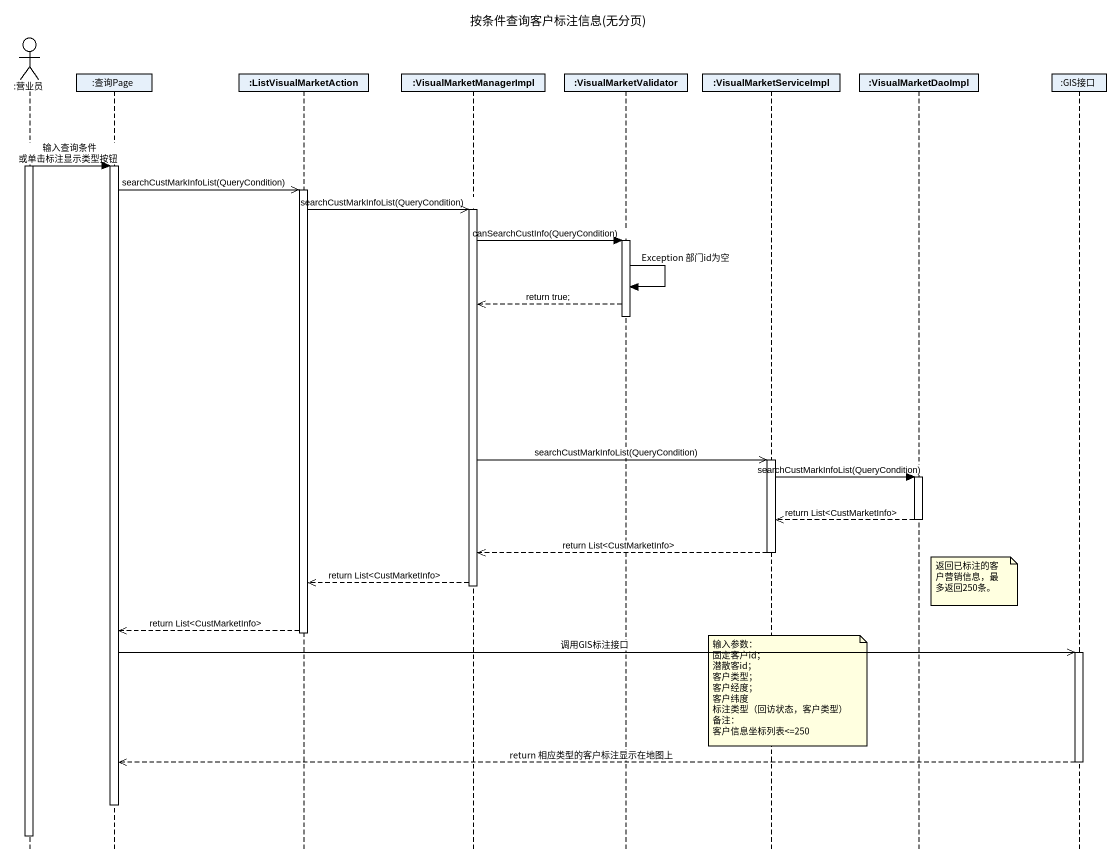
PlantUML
@startuml
title 按条件查询客户标注信息(无分页)
hide footbox
actor ":营业员" as 营业员
participant ":查询Page" as 查询Page
participant ":ListVisualMarketAction" as ListVisualMarketAction
participant ":VisualMarketManagerImpl" as VisualMarketManagerImpl
participant ":VisualMarketValidator" as VisualMarketValidator
participant ":VisualMarketServiceImpl" as VisualMarketServiceImpl
participant ":VisualMarketDaoImpl" as VisualMarketDaoImpl
participant ":GIS接口" as GIS接口

activate 营业员
营业员 -> 查询Page : 输入查询条件 或单击标注显示类型按钮
activate 查询Page
查询Page ->> ListVisualMarketAction : searchCustMarkInfoList(QueryCondition)
activate ListVisualMarketAction
ListVisualMarketAction ->> VisualMarketManagerImpl : searchCustMarkInfoList(QueryCondition)
activate VisualMarketManagerImpl
VisualMarketManagerImpl -> VisualMarketValidator : canSearchCustInfo(QueryCondition)
activate VisualMarketValidator
VisualMarketValidator -> VisualMarketValidator : Exception 部门id为空
VisualMarketValidator -->> VisualMarketManagerImpl : return true;
deactivate VisualMarketValidator
VisualMarketManagerImpl ->> VisualMarketServiceImpl : searchCustMarkInfoList(QueryCondition)
activate VisualMarketServiceImpl
VisualMarketServiceImpl -> VisualMarketDaoImpl : searchCustMarkInfoList(QueryCondition)
activate VisualMarketDaoImpl
VisualMarketDaoImpl -->> VisualMarketServiceImpl : return List<CustMarketInfo>
deactivate VisualMarketDaoImpl
VisualMarketServiceImpl -->> VisualMarketManagerImpl : return List<CustMarketInfo>
deactivate VisualMarketServiceImpl
note right of VisualMarketDaoImpl : 返回已标注的客户营销信息，最多返回250条。
VisualMarketManagerImpl -->> ListVisualMarketAction : return List<CustMarketInfo>
deactivate VisualMarketManagerImpl
ListVisualMarketAction -->> 查询Page : return List<CustMarketInfo>
deactivate ListVisualMarketAction
查询Page ->> GIS接口 : 调用GIS标注接口
activate GIS接口
note over VisualMarketServiceImpl
  输入参数：
  固定客户id；
  潜散客id；
  客户类型；
  客户经度；
  客户纬度
  标注类型（回访状态，客户类型）
  备注：
  客户信息坐标列表<=250
end note
GIS接口 -->> 查询Page : return 相应类型的客户标注显示在地图上
deactivate GIS接口
deactivate 查询Page
deactivate 营业员
@enduml
